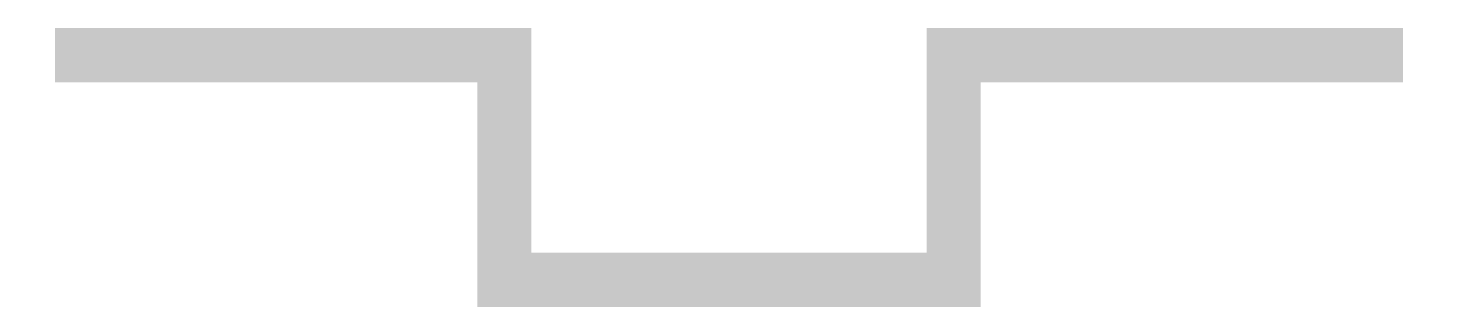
# Model space of a CAD drawing. Extents: x 2208.371 to 2209.147, y 1085.611 to 1085.765.
import ezdxf

# ---------------------------------------------------------------- set-up
doc = ezdxf.new("R2010")
doc.units = 0

msp = doc.modelspace()

# ---------------------------------------------------------------- linework, layer by layer
at = {"color": 0, "linetype": 'Continuous', "const_width": 0.03}
msp.add_lwpolyline([(2208.38559, 1085.75028), (2208.63441, 1085.75028), (2208.63441, 1085.62587), (2208.88324, 1085.62587), (2208.88324, 1085.75028), (2209.13206, 1085.75028)], dxfattribs=at)

doc.saveas('drawing.dxf')
